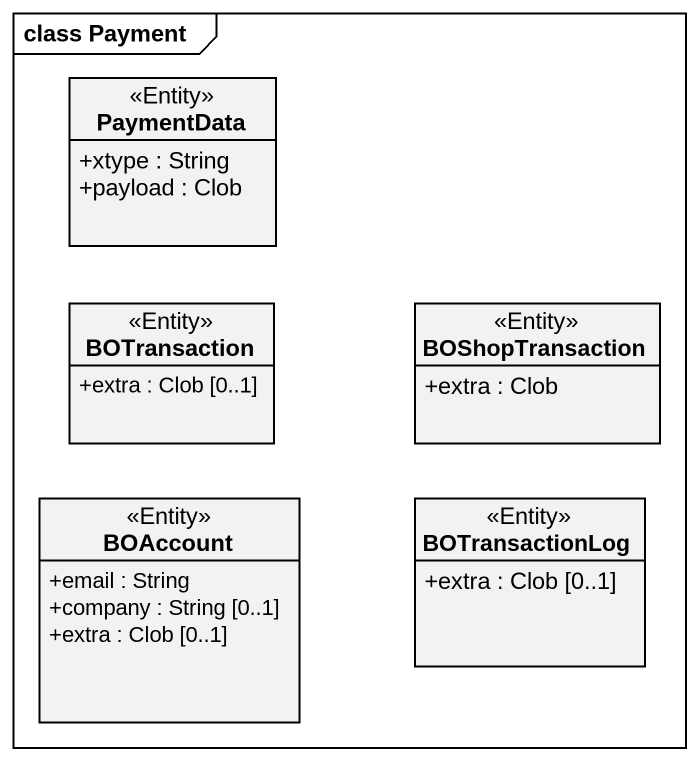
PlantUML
@startuml
mainframe class Payment
hide circle
hide empty members
skinparam classAttributeIconSize 0
class PaymentData <<Entity>> {
  +xtype : String
  +payload : Clob
}
class BOTransaction <<Entity>> {
  +extra : Clob [0..1]
}
class BOShopTransaction <<Entity>> {
  +extra : Clob
}
class BOAccount <<Entity>> {
  +email : String
  +company : String [0..1]
  +extra : Clob [0..1]
}
class BOTransactionLog <<Entity>> {
  +extra : Clob [0..1]
}
@enduml
